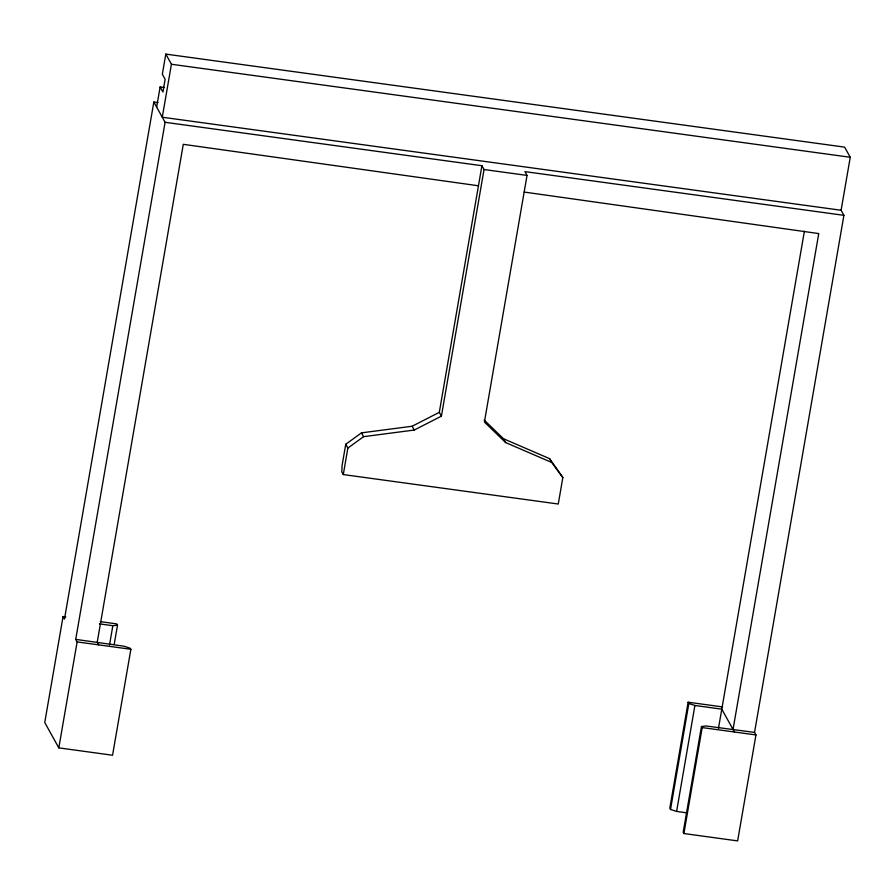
<?xml version="1.0" encoding="UTF-8"?>
<svg xmlns="http://www.w3.org/2000/svg" width="895" height="895" viewBox="0 0 895 895"><rect width="100%" height="100%" fill="white"/><g stroke="black" fill="none" stroke-linecap="round" stroke-linejoin="round"><path stroke-width="1.34" d="M65.816 616.923L63.064 616.543L44.75 722.5L58.813 747.873L112.557 755.235L130.871 649.278L130.133 648.215L124.058 646.212L75.717 639.377L165.083 122.302L153.839 102.008L157.99 102.578M153.839 102.008L64.474 619.083L63.064 616.543M156.647 107.076L160.127 86.949L164.288 87.52M754.541 732.401L706.133 725.979L701.456 726.516L683.187 832.272L683.892 833.536L737.637 840.897L755.951 734.94L754.541 732.401L843.907 215.326L841.099 210.258L850.25 157.274L844.623 147.127L165.81 54.103L162.331 74.229L165.139 79.308L162.946 92.017L160.127 86.949M165.81 54.103L171.426 64.25L162.275 117.223L841.099 210.258M58.813 747.873L77.127 641.916L75.717 639.377M109.514 644.971L112.837 625.706L117.513 625.18L114.18 644.445M165.083 122.302L481.924 165.72L439.3 412.338L412.136 426.244L361.479 432.856L345.75 444.267L342.013 465.881L341.823 471.922L343.288 474.563L558.267 504.019L562.843 477.527L549.586 458.643L503.505 438.763L484.229 420.102M343.288 474.563L347.864 448.071L345.75 444.267M347.864 448.071L363.583 436.67L414.251 430.047L441.414 416.141L484.038 169.524L481.924 165.72M843.907 215.326L524.917 171.616L527.032 175.42L484.408 422.037L505.619 442.566L551.7 462.446L562.843 477.527M722.589 706.927L688.132 702.206L669.818 808.163L670.523 809.427L676.609 811.429L687.349 812.906M670.523 809.427L688.837 703.47L688.132 702.206M676.609 811.429L694.912 705.473L688.837 703.47M683.892 833.536L702.195 727.579L701.456 726.516M718.461 728.429L804.404 231.178M733.039 729.459L818.746 233.573L524.213 192.067M171.426 64.25L850.25 157.274M484.038 169.524L527.032 175.42M100.274 621.645L116.809 623.904L117.513 625.18M99.401 623.871L112.837 625.706M694.912 705.473L721.784 709.164L734.448 731.998M77.127 641.916L130.871 649.278M702.195 727.579L755.951 734.94M478.456 185.78L183.285 144.319L97.219 642.319L98.629 644.859M549.586 458.643L551.7 462.446M503.505 438.763L505.619 442.566M439.3 412.338L441.414 416.141M412.136 426.244L414.251 430.047M361.479 432.856L363.583 436.67"/></g></svg>
